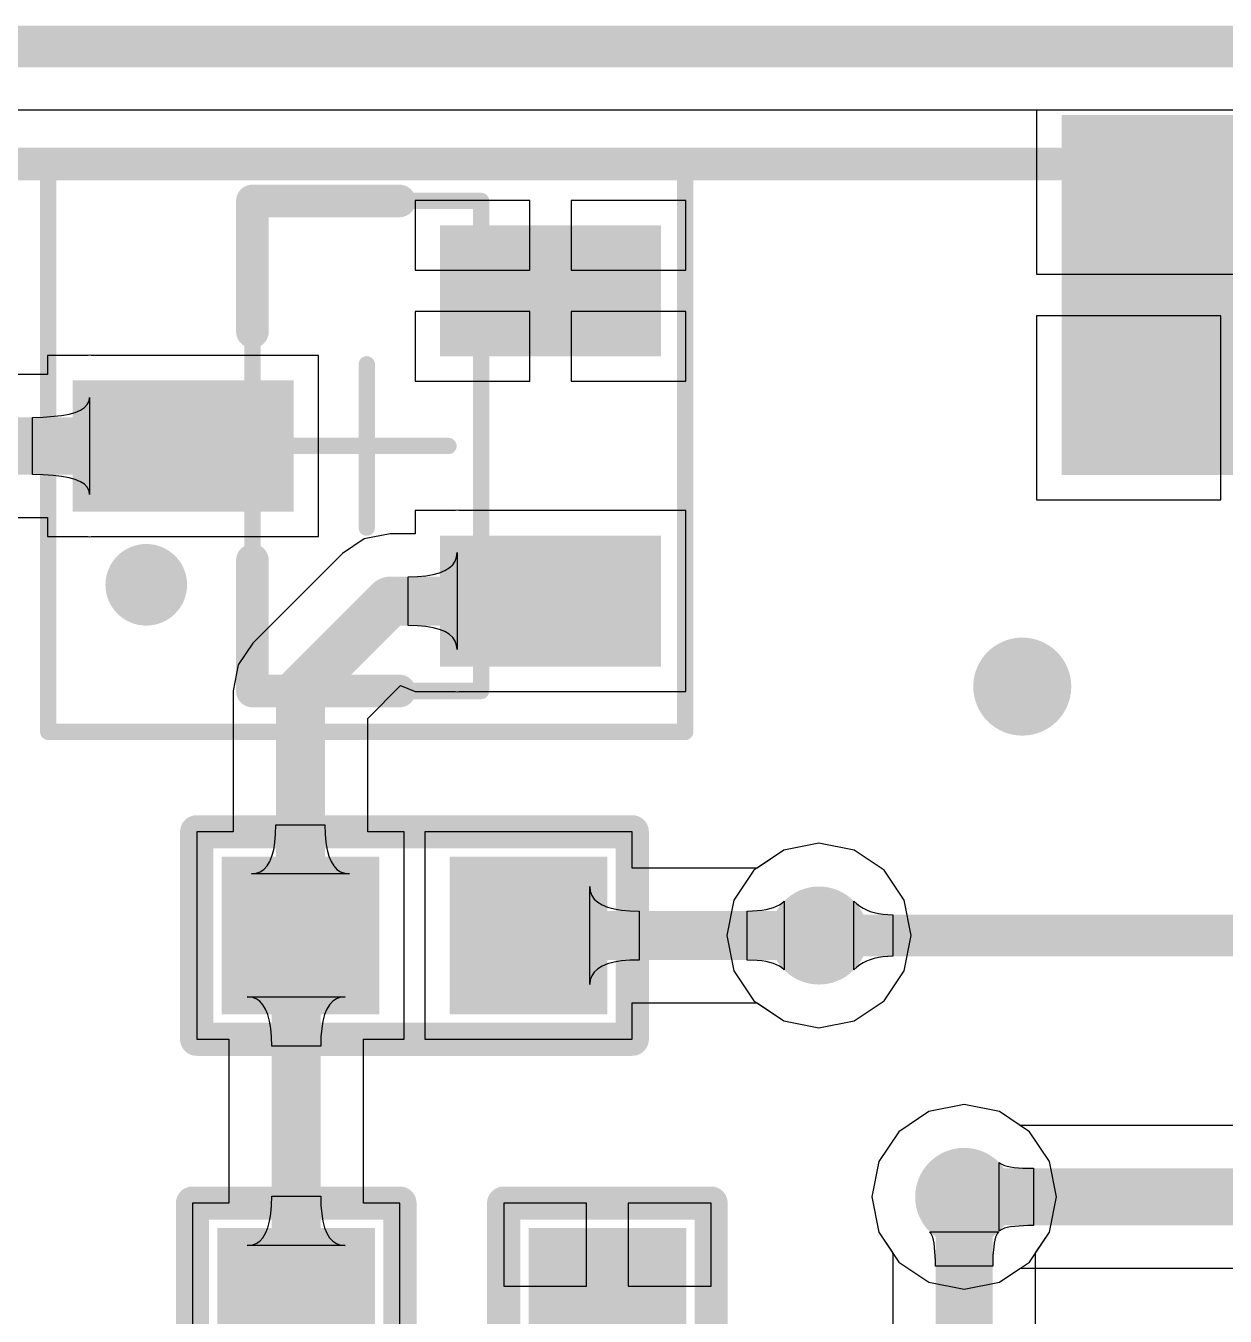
# Model space of a CAD drawing. Header units: millimetres. Extents: x 2.44 to 5.37, y 2.91 to 4.14.
# Drawn here: x 2.9838 to 3.2729, y 3.6922 to 4.0033 of the extents above; entities that cross this region are included whole.
import ezdxf

# ---------------------------------------------------------------- set-up
doc = ezdxf.new("R2010")
doc.units = ezdxf.units.MM
doc.header["$MEASUREMENT"] = 0
for name, color, linetype in [('BottomLayer', 5, 'Continuous'), ('BottomOverlay', 54, 'Continuous'), ('BottomSolder', 6, 'Continuous'), ('KeepOutLayer', 6, 'Continuous'), ('Mechanical13', 56, 'Continuous'), ('Mechanical15', 56, 'Continuous'), ('MidLayer1', 16, 'Continuous'), ('MidLayer2', 76, 'Continuous'), ('MultiLayer', 9, 'Continuous'), ('PadHoleLayer', 156, 'Continuous'), ('TopLayer', 1, 'Continuous'), ('TopOverlay', 2, 'Continuous'), ('TopPaste', 8, 'Continuous'), ('TopSolder', 216, 'Continuous'), ('ViaHoleLayer', 16, 'Continuous')]:
    doc.layers.add(name, color=color, linetype=linetype)

# ---------------------------------------------------------------- blocks, each defined once
blk = doc.blocks.new('C0603_2')
at = {"layer": 'TopLayer'}
for points in [[(-0.014, -0.008), (0.016, -0.008), (-0.014, 0.022), (0.016, 0.022)], [(0.041, -0.008), (0.071, -0.008), (0.041, 0.022), (0.071, 0.022)]]:
    blk.add_solid(points, dxfattribs=at)
at = {"layer": 'TopOverlay', "const_width": 0.008}
for points in [[(0.018, 0.032), (-0.024, 0.032)], [(-0.024, -0.018), (-0.024, 0.032)], [(0.038, 0.032), (0.08, 0.032)], [(0.081, -0.018), (0.081, 0.032)], [(0.018, -0.018), (-0.024, -0.018)], [(0.08, -0.018), (0.038, -0.018)]]:
    blk.add_lwpolyline(points, dxfattribs=at)
at = {"layer": 'TopOverlay', "const_width": 0.004}
for points in [[(-0.026, 0.032, 1), (-0.022, 0.032, 1)], [(-0.026, 0.032, 1), (-0.022, 0.032, 1)], [(0.016, 0.032, 1), (0.02, 0.032, 1)], [(0.036, 0.032, 1), (0.04, 0.032, 1)], [(0.078, 0.032, 1), (0.082, 0.032, 1)], [(0.079, 0.032, 1), (0.083, 0.032, 1)], [(-0.026, -0.018, 1), (-0.022, -0.018, 1)], [(-0.026, -0.018, 1), (-0.022, -0.018, 1)], [(0.016, -0.018, 1), (0.02, -0.018, 1)], [(0.036, -0.018, 1), (0.04, -0.018, 1)], [(0.078, -0.018, 1), (0.082, -0.018, 1)], [(0.079, -0.018, 1), (0.083, -0.018, 1)]]:
    blk.add_lwpolyline(points, format="xyb", close=True, dxfattribs=at)
at = {"layer": 'TopPaste'}
for points in [[(-0.014, -0.008), (0.016, -0.008), (-0.014, 0.022), (0.016, 0.022)], [(0.041, -0.008), (0.071, -0.008), (0.041, 0.022), (0.071, 0.022)]]:
    blk.add_solid(points, dxfattribs=at)
at = {"layer": 'TopSolder'}
for points in [[(-0.018, -0.012), (0.02, -0.012), (-0.018, 0.026), (0.02, 0.026)], [(0.037, -0.012), (0.075, -0.012), (0.037, 0.026), (0.075, 0.026)]]:
    blk.add_solid(points, dxfattribs=at)
blk = doc.blocks.new('R0603_21')
at = {"layer": 'TopLayer'}
for points in [[(-0.0425, -0.015), (-0.0125, -0.015), (-0.0425, 0.015), (-0.0125, 0.015)], [(0.0125, -0.015), (0.0425, -0.015), (0.0125, 0.015), (0.0425, 0.015)]]:
    blk.add_solid(points, dxfattribs=at)
at = {"layer": 'TopOverlay', "const_width": 0.008}
for points in [[(0.0525, 0.025), (-0.0525, 0.025)], [(-0.0525, 0.025), (-0.0525, -0.025)], [(0.0525, 0.025), (0.0525, -0.025)], [(0.0525, -0.025), (-0.0525, -0.025)]]:
    blk.add_lwpolyline(points, dxfattribs=at)
at = {"layer": 'TopOverlay', "const_width": 0.004}
for points in [[(-0.0545, 0.025, 1), (-0.0505, 0.025, 1)], [(-0.0545, 0.025, 1), (-0.0505, 0.025, 1)], [(0.0505, 0.025, 1), (0.0545, 0.025, 1)], [(0.0505, 0.025, 1), (0.0545, 0.025, 1)], [(-0.0545, -0.025, 1), (-0.0505, -0.025, 1)], [(-0.0545, -0.025, 1), (-0.0505, -0.025, 1)], [(0.0505, -0.025, 1), (0.0545, -0.025, 1)], [(0.0505, -0.025, 1), (0.0545, -0.025, 1)]]:
    blk.add_lwpolyline(points, format="xyb", close=True, dxfattribs=at)
at = {"layer": 'TopPaste'}
for points in [[(-0.0425, -0.015), (-0.0125, -0.015), (-0.0425, 0.015), (-0.0125, 0.015)], [(0.0125, -0.015), (0.0425, -0.015), (0.0125, 0.015), (0.0425, 0.015)]]:
    blk.add_solid(points, dxfattribs=at)
at = {"layer": 'TopSolder'}
for points in [[(-0.0465, -0.019), (-0.0085, -0.019), (-0.0465, 0.019), (-0.0085, 0.019)], [(0.0085, -0.019), (0.0465, -0.019), (0.0085, 0.019), (0.0465, 0.019)]]:
    blk.add_solid(points, dxfattribs=at)
blk = doc.blocks.new('R0603_24')
at = {"layer": 'TopLayer'}
for points in [[(-0.0425, -0.015), (-0.0125, -0.015), (-0.0425, 0.015), (-0.0125, 0.015)], [(0.0125, -0.015), (0.0425, -0.015), (0.0125, 0.015), (0.0425, 0.015)]]:
    blk.add_solid(points, dxfattribs=at)
at = {"layer": 'TopOverlay', "const_width": 0.008}
for points in [[(-0.0525, 0.025), (0.0525, 0.025)], [(-0.0525, 0.025), (-0.0525, -0.025)], [(0.0525, 0.025), (0.0525, -0.025)], [(-0.0525, -0.025), (0.0525, -0.025)]]:
    blk.add_lwpolyline(points, dxfattribs=at)
at = {"layer": 'TopOverlay', "const_width": 0.004}
for points in [[(-0.0545, 0.025, 1), (-0.0505, 0.025, 1)], [(-0.0545, 0.025, 1), (-0.0505, 0.025, 1)], [(0.0505, 0.025, 1), (0.0545, 0.025, 1)], [(0.0505, 0.025, 1), (0.0545, 0.025, 1)], [(-0.0545, -0.025, 1), (-0.0505, -0.025, 1)], [(-0.0545, -0.025, 1), (-0.0505, -0.025, 1)], [(0.0505, -0.025, 1), (0.0545, -0.025, 1)], [(0.0505, -0.025, 1), (0.0545, -0.025, 1)]]:
    blk.add_lwpolyline(points, format="xyb", close=True, dxfattribs=at)
at = {"layer": 'TopPaste'}
for points in [[(-0.0425, -0.015), (-0.0125, -0.015), (-0.0425, 0.015), (-0.0125, 0.015)], [(0.0125, -0.015), (0.0425, -0.015), (0.0125, 0.015), (0.0425, 0.015)]]:
    blk.add_solid(points, dxfattribs=at)
at = {"layer": 'TopSolder'}
for points in [[(-0.0465, -0.019), (-0.0085, -0.019), (-0.0465, 0.019), (-0.0085, 0.019)], [(0.0085, -0.019), (0.0465, -0.019), (0.0085, 0.019), (0.0465, 0.019)]]:
    blk.add_solid(points, dxfattribs=at)
blk = doc.blocks.new('ST7789_B_35')
at = {"layer": 'BottomOverlay', "const_width": 0.00787}
blk.add_lwpolyline([(-0.01261, -0.01462), (-1.163, -0.01462)], dxfattribs=at)
blk = doc.blocks.new('_8050_36')
at = {"layer": 'Mechanical13', "const_width": 0.00394}
for points in [[(0.03056, 0.05606), (-0.02456, 0.05606)], [(-0.02456, 0.05606), (-0.02456, -0.06206)], [(0.03056, 0.05606), (0.03056, -0.06206)], [(0.03056, -0.06206), (-0.02456, -0.06206)]]:
    blk.add_lwpolyline(points, dxfattribs=at)
at = {"layer": 'Mechanical13', "const_width": 0.00197}
for points in [[(-0.02554, 0.05606, 1), (-0.02357, 0.05606, 1)], [(-0.02554, 0.05606, 1), (-0.02357, 0.05606, 1)], [(0.02957, 0.05606, 1), (0.03154, 0.05606, 1)], [(0.02957, 0.05606, 1), (0.03154, 0.05606, 1)], [(-0.02554, -0.06206, 1), (-0.02357, -0.06206, 1)], [(-0.02554, -0.06206, 1), (-0.02357, -0.06206, 1)], [(0.02957, -0.06206, 1), (0.03154, -0.06206, 1)], [(0.02957, -0.06206, 1), (0.03154, -0.06206, 1)]]:
    blk.add_lwpolyline(points, format="xyb", close=True, dxfattribs=at)
at = {"layer": 'Mechanical15', "const_width": 0.00394}
for points in [[(0.07977, 0.0659), (-0.07377, 0.0659)], [(-0.07377, 0.0659), (-0.07377, -0.0719)], [(0.07977, 0.0659), (0.07977, -0.0719)], [(0.003, 0.01669), (0.003, -0.02269)], [(0.02269, -0.003), (-0.01668, -0.003)], [(0.07977, -0.0719), (-0.07377, -0.0719)]]:
    blk.add_lwpolyline(points, dxfattribs=at)
at = {"layer": 'Mechanical15', "const_width": 0.00197}
for points in [[(-0.07476, 0.0659, 1), (-0.07279, 0.0659, 1)], [(-0.07476, 0.0659, 1), (-0.07279, 0.0659, 1)], [(0.07879, 0.0659, 1), (0.08076, 0.0659, 1)], [(0.07879, 0.0659, 1), (0.08076, 0.0659, 1)], [(0.00202, 0.01669, 1), (0.00398, 0.01669, 1)], [(-0.01767, -0.003, 1), (-0.0157, -0.003, 1)], [(0.0217, -0.003, 1), (0.02367, -0.003, 1)], [(0.00202, -0.02269, 1), (0.00398, -0.02269, 1)], [(-0.07476, -0.0719, 1), (-0.07279, -0.0719, 1)], [(-0.07476, -0.0719, 1), (-0.07279, -0.0719, 1)], [(0.07879, -0.0719, 1), (0.08076, -0.0719, 1)], [(0.07879, -0.0719, 1), (0.08076, -0.0719, 1)]]:
    blk.add_lwpolyline(points, format="xyb", close=True, dxfattribs=at)
at = {"layer": 'TopLayer'}
for points in [[(-0.01865, 0.02259), (-0.01865, 0.04621), (-0.06393, 0.02259), (-0.06393, 0.04621)], [(0.06993, -0.01481), (0.06993, 0.00881), (0.02465, -0.01481), (0.02465, 0.00881)], [(-0.01865, -0.05221), (-0.01865, -0.02859), (-0.06393, -0.05221), (-0.06393, -0.02859)]]:
    blk.add_solid(points, dxfattribs=at)
at = {"layer": 'TopOverlay', "const_width": 0.00787}
for points in [[(0.03056, 0.05606), (-0.00487, 0.05606)], [(0.03056, 0.05606), (0.03056, 0.02456)], [(0.03056, -0.03056), (0.03056, -0.06206)], [(0.03056, -0.06206), (-0.00487, -0.06206)]]:
    blk.add_lwpolyline(points, dxfattribs=at)
at = {"layer": 'TopOverlay'}
for points, const_width in [([(-0.00684, 0.05606, 1), (-0.00291, 0.05606, 1)], 0.00394), ([(0.02859, 0.05606, 1), (0.03253, 0.05606, 1)], 0.00394), ([(0.02859, 0.05606, 1), (0.03253, 0.05606, 1)], 0.00394), ([(0.06107, 0.03046, 1), (0.05123, 0.03046, 1)], 0.00984), ([(0.04877, 0.03046, 1), (0.05369, 0.03046, 1)], 0.00492), ([(0.05861, 0.03046, 1), (0.06353, 0.03046, 1)], 0.00492), ([(0.02859, 0.02456, 1), (0.03253, 0.02456, 1)], 0.00394), ([(0.02859, -0.03056, 1), (0.03253, -0.03056, 1)], 0.00394), ([(-0.00684, -0.06206, 1), (-0.00291, -0.06206, 1)], 0.00394), ([(0.02859, -0.06206, 1), (0.03253, -0.06206, 1)], 0.00394), ([(0.02859, -0.06206, 1), (0.03253, -0.06206, 1)], 0.00394)]:
    blk.add_lwpolyline(points, format="xyb", close=True, dxfattribs=dict(at, const_width=const_width))
at = {"layer": 'TopPaste'}
for points in [[(-0.01865, 0.02259), (-0.01865, 0.04621), (-0.06393, 0.02259), (-0.06393, 0.04621)], [(0.06993, -0.01481), (0.06993, 0.00881), (0.02465, -0.01481), (0.02465, 0.00881)], [(-0.01865, -0.05221), (-0.01865, -0.02859), (-0.06393, -0.05221), (-0.06393, -0.02859)]]:
    blk.add_solid(points, dxfattribs=at)
at = {"layer": 'TopSolder'}
for points in [[(-0.01465, 0.01859), (-0.01465, 0.05021), (-0.06793, 0.01859), (-0.06793, 0.05021)], [(0.07393, -0.01881), (0.07393, 0.01281), (0.02065, -0.01881), (0.02065, 0.01281)], [(-0.01465, -0.05621), (-0.01465, -0.02459), (-0.06793, -0.05621), (-0.06793, -0.02459)]]:
    blk.add_solid(points, dxfattribs=at)
blk = doc.blocks.new('PL3_38')
at = {"layer": 'BottomLayer', "const_width": 0.02362}
for points in [[(-0.01181, 0, 1), (0.01181, 0, 1)], [(0.18504, 0, 1), (0.20866, 0, 1)]]:
    blk.add_lwpolyline(points, format="xyb", close=True, dxfattribs=at)
at = {"layer": 'BottomSolder', "const_width": 0.02762}
for points in [[(-0.01381, 0, 1), (0.01381, 0, 1)], [(0.18304, 0, 1), (0.21066, 0, 1)]]:
    blk.add_lwpolyline(points, format="xyb", close=True, dxfattribs=at)
at = {"layer": 'MidLayer1', "const_width": 0.02362}
for points in [[(-0.01181, 0, 1), (0.01181, 0, 1)], [(0.18504, 0, 1), (0.20866, 0, 1)]]:
    blk.add_lwpolyline(points, format="xyb", close=True, dxfattribs=at)
at = {"layer": 'MidLayer2', "const_width": 0.02362}
for points in [[(-0.01181, 0, 1), (0.01181, 0, 1)], [(0.18504, 0, 1), (0.20866, 0, 1)]]:
    blk.add_lwpolyline(points, format="xyb", close=True, dxfattribs=at)
at = {"layer": 'MultiLayer', "const_width": 0.02362}
for points in [[(-0.01181, 0, 1), (0.01181, 0, 1)], [(0.18504, 0, 1), (0.20866, 0, 1)]]:
    blk.add_lwpolyline(points, format="xyb", close=True, dxfattribs=at)
at = {"layer": 'PadHoleLayer', "const_width": 0.02362}
for points in [[(-0.01181, 0, 1), (0.01181, 0, 1)], [(0.18504, 0, 1), (0.20866, 0, 1)]]:
    blk.add_lwpolyline(points, format="xyb", close=True, dxfattribs=at)
at = {"layer": 'TopLayer', "const_width": 0.02362}
for points in [[(-0.01181, 0, 1), (0.01181, 0, 1)], [(0.18504, 0, 1), (0.20866, 0, 1)]]:
    blk.add_lwpolyline(points, format="xyb", close=True, dxfattribs=at)
at = {"layer": 'TopLayer'}
for points in [[(-0.15354, -0.00197), (-0.0748, -0.00197), (-0.15354, 0.07677), (-0.0748, 0.07677)], [(0.27165, -0.00197), (0.35039, -0.00197), (0.27165, 0.07677), (0.35039, 0.07677)], [(-0.0374, -0.19882), (0.0374, -0.19882), (-0.0374, -0.10039), (0.0374, -0.10039)], [(0.06102, -0.19882), (0.13583, -0.19882), (0.06102, -0.10039), (0.13583, -0.10039)], [(0.15945, -0.19882), (0.23425, -0.19882), (0.15945, -0.10039), (0.23425, -0.10039)]]:
    blk.add_solid(points, dxfattribs=at)
at = {"layer": 'TopPaste'}
for points in [[(-0.15354, -0.00197), (-0.0748, -0.00197), (-0.15354, 0.07677), (-0.0748, 0.07677)], [(0.27165, -0.00197), (0.35039, -0.00197), (0.27165, 0.07677), (0.35039, 0.07677)], [(-0.0374, -0.19882), (0.0374, -0.19882), (-0.0374, -0.10039), (0.0374, -0.10039)], [(0.06102, -0.19882), (0.13583, -0.19882), (0.06102, -0.10039), (0.13583, -0.10039)], [(0.15945, -0.19882), (0.23425, -0.19882), (0.15945, -0.10039), (0.23425, -0.10039)]]:
    blk.add_solid(points, dxfattribs=at)
at = {"layer": 'TopSolder', "const_width": 0.02762}
for points in [[(-0.01381, 0, 1), (0.01381, 0, 1)], [(0.18304, 0, 1), (0.21066, 0, 1)]]:
    blk.add_lwpolyline(points, format="xyb", close=True, dxfattribs=at)
at = {"layer": 'TopSolder'}
for points in [[(-0.15754, -0.00597), (-0.0708, -0.00597), (-0.15754, 0.08077), (-0.0708, 0.08077)], [(0.26765, -0.00597), (0.35439, -0.00597), (0.26765, 0.08077), (0.35439, 0.08077)], [(-0.0414, -0.20282), (0.0414, -0.20282), (-0.0414, -0.09639), (0.0414, -0.09639)], [(0.05702, -0.20282), (0.13983, -0.20282), (0.05702, -0.09639), (0.13983, -0.09639)], [(0.15545, -0.20282), (0.23825, -0.20282), (0.15545, -0.09639), (0.23825, -0.09639)]]:
    blk.add_solid(points, dxfattribs=at)

msp = doc.modelspace()

# ---------------------------------------------------------------- linework, layer by layer
at = {"layer": 'BottomLayer'}
for p, q in [((2.47729, 3.98299), (3.297, 3.98299)), ((3.16649, 3.80455), (3.15928, 3.79972)), ((3.175, 3.80624), (3.16649, 3.80455)), ((3.18351, 3.80455), (3.175, 3.80624)), ((3.19072, 3.79972), (3.18351, 3.80455)), ((3.15928, 3.79972), (3.15445, 3.79251)), ((3.19555, 3.79251), (3.19072, 3.79972)), ((3.15445, 3.79251), (3.15276, 3.784)), ((3.19724, 3.784), (3.19555, 3.79251)), ((3.15276, 3.784), (3.15445, 3.77549)), ((3.19555, 3.77549), (3.19724, 3.784)), ((3.15445, 3.77549), (3.15928, 3.76828)), ((3.19072, 3.76828), (3.19555, 3.77549)), ((3.15928, 3.76828), (3.16649, 3.76345)), ((3.18351, 3.76345), (3.19072, 3.76828)), ((3.16649, 3.76345), (3.175, 3.76176)), ((3.175, 3.76176), (3.18351, 3.76345)), ((3.21, 3.74324), (3.20149, 3.74155)), ((3.21851, 3.74155), (3.21, 3.74324)), ((3.20149, 3.74155), (3.19428, 3.73672)), ((3.22348, 3.73822), (3.21851, 3.74155)), ((3.19428, 3.73672), (3.18945, 3.72951)), ((3.22354, 3.73822), (3.22348, 3.73822)), ((3.328, 3.73822), (3.22354, 3.73822)), ((3.18945, 3.72951), (3.18776, 3.721)), ((3.21843, 3.71273), (3.21843, 3.72927)), ((3.21843, 3.72927), (3.21876, 3.72901)), ((3.21876, 3.72901), (3.2192, 3.72877)), ((3.2192, 3.72877), (3.21974, 3.72856)), ((3.21974, 3.72856), (3.2204, 3.72839)), ((3.2204, 3.72839), (3.22117, 3.72823)), ((3.22117, 3.72823), (3.22205, 3.72811)), ((3.22205, 3.72811), (3.22414, 3.72794)), ((3.22414, 3.72794), (3.22668, 3.72789)), ((3.22668, 3.72789), (3.22668, 3.71411)), ((3.18776, 3.721), (3.18945, 3.71249)), ((3.22536, 3.7141), (3.22117, 3.71377)), ((3.22668, 3.71411), (3.22536, 3.7141)), ((3.18945, 3.71249), (3.19428, 3.70528)), ((3.21876, 3.71299), (3.21843, 3.71273)), ((3.2192, 3.71323), (3.21876, 3.71299)), ((3.21974, 3.71344), (3.2192, 3.71323)), ((3.2204, 3.71361), (3.21974, 3.71344)), ((3.22117, 3.71377), (3.2204, 3.71361)), ((3.19428, 3.70528), (3.20149, 3.70045)), ((3.21851, 3.70045), (3.22339, 3.70371)), ((3.22339, 3.70371), (3.22422, 3.70378)), ((3.22422, 3.70378), (3.32087, 3.70378)), ((3.20149, 3.70045), (3.21, 3.69876)), ((3.21, 3.69876), (3.21851, 3.70045))]:
    msp.add_line(p, q, dxfattribs=at)
for points, const_width in [([(3.21809, 3.844, 1), (3.22991, 3.844, 1)], 0.01181), ([(3.16909, 3.784, 1), (3.18091, 3.784, 1)], 0.01181), ([(3.20409, 3.721, 1), (3.21591, 3.721, 1)], 0.01181), ([(3.20656, 3.721, 1), (3.21344, 3.721, 1)], 0.00689)]:
    msp.add_lwpolyline(points, format="xyb", close=True, dxfattribs=dict(at, const_width=const_width))
at = {"layer": 'BottomLayer', "const_width": 0.01378}
msp.add_lwpolyline([(3.21, 3.721), (3.328, 3.721)], dxfattribs=at)
at = {"layer": 'KeepOutLayer', "const_width": 0.01}
msp.add_lwpolyline([(2.462, 3.99828), (3.297, 3.99828)], dxfattribs=at)
at = {"layer": 'MidLayer1'}
for p, q in [((2.47729, 3.98299), (3.297, 3.98299)), ((3.16649, 3.80455), (3.15928, 3.79972)), ((3.175, 3.80624), (3.16649, 3.80455)), ((3.18351, 3.80455), (3.175, 3.80624)), ((3.19072, 3.79972), (3.18351, 3.80455)), ((3.15928, 3.79972), (3.15445, 3.79251)), ((3.19555, 3.79251), (3.19072, 3.79972)), ((3.15445, 3.79251), (3.15276, 3.784)), ((3.19724, 3.784), (3.19555, 3.79251)), ((3.15276, 3.784), (3.15445, 3.77549)), ((3.19555, 3.77549), (3.19724, 3.784)), ((3.15445, 3.77549), (3.15928, 3.76828)), ((3.19072, 3.76828), (3.19555, 3.77549)), ((3.15928, 3.76828), (3.16649, 3.76345)), ((3.18351, 3.76345), (3.19072, 3.76828)), ((3.16649, 3.76345), (3.175, 3.76176)), ((3.175, 3.76176), (3.18351, 3.76345)), ((3.21, 3.74324), (3.20149, 3.74155)), ((3.21851, 3.74155), (3.21, 3.74324)), ((3.20149, 3.74155), (3.19428, 3.73672)), ((3.22572, 3.73672), (3.21851, 3.74155)), ((3.19428, 3.73672), (3.18945, 3.72951)), ((3.23055, 3.72951), (3.22572, 3.73672)), ((3.18945, 3.72951), (3.18776, 3.721)), ((3.23224, 3.721), (3.23055, 3.72951)), ((3.18776, 3.721), (3.18945, 3.71249)), ((3.23055, 3.71249), (3.23224, 3.721)), ((3.18945, 3.71249), (3.19428, 3.70528)), ((3.22572, 3.70528), (3.23055, 3.71249)), ((3.19428, 3.70528), (3.20149, 3.70045)), ((3.21851, 3.70045), (3.22572, 3.70528)), ((3.20149, 3.70045), (3.21, 3.69876)), ((3.21, 3.69876), (3.21851, 3.70045))]:
    msp.add_line(p, q, dxfattribs=at)
at = {"layer": 'MidLayer1', "const_width": 0.01181}
for points in [[(3.21809, 3.844, 1), (3.22991, 3.844, 1)], [(3.16909, 3.784, 1), (3.18091, 3.784, 1)], [(3.20409, 3.721, 1), (3.21591, 3.721, 1)]]:
    msp.add_lwpolyline(points, format="xyb", close=True, dxfattribs=at)
at = {"layer": 'MidLayer2'}
for p, q in [((3.18343, 3.77573), (3.18343, 3.79227)), ((3.18343, 3.79227), (3.1841, 3.79165)), ((3.1841, 3.79165), (3.18483, 3.79109)), ((3.18483, 3.79109), (3.18562, 3.7906)), ((3.18562, 3.7906), (3.18647, 3.79018)), ((3.18647, 3.79018), (3.18737, 3.78982)), ((3.18737, 3.78982), (3.18834, 3.78952)), ((3.18834, 3.78952), (3.18936, 3.78929)), ((3.18936, 3.78929), (3.19045, 3.78913)), ((3.19045, 3.78913), (3.19159, 3.78903)), ((3.19159, 3.78903), (3.19279, 3.789)), ((3.19279, 3.789), (3.19279, 3.779)), ((3.1841, 3.77635), (3.18343, 3.77573)), ((3.18483, 3.77691), (3.1841, 3.77635)), ((3.18562, 3.7774), (3.18483, 3.77691)), ((3.18647, 3.77782), (3.18562, 3.7774)), ((3.18737, 3.77818), (3.18647, 3.77782)), ((3.18834, 3.77848), (3.18737, 3.77818)), ((3.18936, 3.77871), (3.18834, 3.77848)), ((3.19045, 3.77887), (3.18936, 3.77871)), ((3.19159, 3.77897), (3.19045, 3.77887)), ((3.19279, 3.779), (3.19159, 3.77897))]:
    msp.add_line(p, q, dxfattribs=at)
for points, const_width in [([(3.21809, 3.844, 1), (3.22991, 3.844, 1)], 0.01181), ([(3.16909, 3.784, 1), (3.18091, 3.784, 1)], 0.01181), ([(3.1725, 3.784, 1), (3.1775, 3.784, 1)], 0.005), ([(3.20409, 3.721, 1), (3.21591, 3.721, 1)], 0.01181)]:
    msp.add_lwpolyline(points, format="xyb", close=True, dxfattribs=dict(at, const_width=const_width))
at = {"layer": 'MidLayer2', "const_width": 0.01}
msp.add_lwpolyline([(3.175, 3.784), (3.279, 3.784)], dxfattribs=at)
at = {"layer": 'MultiLayer', "const_width": 0.01181}
for points in [[(3.21809, 3.844, 1), (3.22991, 3.844, 1)], [(3.16909, 3.784, 1), (3.18091, 3.784, 1)], [(3.20409, 3.721, 1), (3.21591, 3.721, 1)]]:
    msp.add_lwpolyline(points, format="xyb", close=True, dxfattribs=at)
at = {"layer": 'TopLayer'}
for p, q in [((2.47729, 3.98299), (3.22746, 3.98299)), ((3.22746, 3.98299), (3.22746, 3.9434)), ((3.10529, 3.96121), (3.07765, 3.96121)), ((3.07765, 3.96121), (3.07765, 3.9444)), ((3.10529, 3.9444), (3.10529, 3.96121)), ((3.14293, 3.96121), (3.11529, 3.96121)), ((3.11529, 3.96121), (3.11529, 3.9444)), ((3.14293, 3.9444), (3.14293, 3.96121)), ((3.07765, 3.9444), (3.10529, 3.9444)), ((3.11529, 3.9444), (3.14293, 3.9444)), ((3.22746, 3.9434), (3.3262, 3.9434)), ((3.10529, 3.9344), (3.07765, 3.9344)), ((3.07765, 3.9344), (3.07765, 3.91759)), ((3.10529, 3.91759), (3.10529, 3.9344)), ((3.14293, 3.9344), (3.11529, 3.9344)), ((3.11529, 3.9344), (3.11529, 3.91759)), ((3.14293, 3.91759), (3.14293, 3.9344)), ((3.27183, 3.9334), (3.22746, 3.9334)), ((3.22746, 3.9334), (3.22746, 3.88903)), ((3.27183, 3.88903), (3.27183, 3.9334)), ((2.99881, 3.92381), (2.98907, 3.92381)), ((2.98907, 3.92381), (2.98907, 3.91926)), ((2.99919, 3.92389), (2.99881, 3.92381)), ((2.99957, 3.92381), (2.99919, 3.92389)), ((3.05435, 3.92381), (2.99957, 3.92381)), ((3.05435, 3.88019), (3.05435, 3.92381)), ((2.98858, 3.91922), (2.97763, 3.91922)), ((2.98907, 3.91926), (2.98858, 3.91922)), ((3.07765, 3.91759), (3.10529, 3.91759)), ((3.11529, 3.91759), (3.14293, 3.91759)), ((2.99905, 3.91278), (2.99919, 3.91369)), ((2.99919, 3.91369), (2.99919, 3.89031)), ((2.99423, 3.90966), (2.99575, 3.91009)), ((2.99575, 3.91009), (2.99699, 3.91062)), ((2.99699, 3.91062), (2.99795, 3.91124)), ((2.99795, 3.91124), (2.99864, 3.91196)), ((2.99864, 3.91196), (2.99905, 3.91278)), ((2.98541, 3.90889), (2.98803, 3.90894)), ((2.98541, 3.89511), (2.98541, 3.90889)), ((2.98803, 3.90894), (2.99244, 3.90932)), ((2.99244, 3.90932), (2.99423, 3.90966)), ((2.98803, 3.89506), (2.98541, 3.89511)), ((2.99037, 3.89492), (2.98803, 3.89506)), ((2.99244, 3.89468), (2.99037, 3.89492)), ((2.99423, 3.89434), (2.99244, 3.89468)), ((2.99575, 3.89391), (2.99423, 3.89434)), ((2.99699, 3.89338), (2.99575, 3.89391)), ((2.99795, 3.89276), (2.99699, 3.89338)), ((2.99864, 3.89204), (2.99795, 3.89276)), ((2.99905, 3.89122), (2.99864, 3.89204)), ((2.99919, 3.89031), (2.99905, 3.89122)), ((3.22746, 3.88903), (3.27183, 3.88903)), ((3.08739, 3.88641), (3.07765, 3.88641)), ((3.07765, 3.88641), (3.07765, 3.88082)), ((3.08777, 3.88649), (3.08739, 3.88641)), ((3.08816, 3.88641), (3.08777, 3.88649)), ((3.08867, 3.88641), (3.08816, 3.88641)), ((3.08886, 3.88643), (3.08867, 3.88641)), ((3.08892, 3.88641), (3.08886, 3.88643)), ((3.14293, 3.88641), (3.08892, 3.88641)), ((3.14293, 3.84279), (3.14293, 3.88641)), ((2.9705, 3.88478), (2.98907, 3.88478)), ((2.98907, 3.88478), (2.98907, 3.88019)), ((2.98907, 3.88019), (2.99881, 3.88019)), ((2.99881, 3.88019), (2.99919, 3.88011)), ((2.99919, 3.88011), (2.99957, 3.88019)), ((2.99957, 3.88019), (3.05435, 3.88019)), ((3.06539, 3.87958), (3.06013, 3.87607)), ((3.0716, 3.88082), (3.06539, 3.87958)), ((3.07765, 3.88082), (3.0716, 3.88082)), ((3.06013, 3.87607), (3.03853, 3.85447)), ((3.08766, 3.87519), (3.08777, 3.87629)), ((3.08777, 3.87629), (3.08777, 3.85291)), ((3.08482, 3.87195), (3.08588, 3.87259)), ((3.08588, 3.87259), (3.08671, 3.87334)), ((3.08671, 3.87334), (3.0873, 3.87421)), ((3.0873, 3.87421), (3.08766, 3.87519)), ((3.07596, 3.8705), (3.07821, 3.87056)), ((3.07596, 3.85869), (3.07596, 3.8705)), ((3.07821, 3.87056), (3.08021, 3.87074)), ((3.08021, 3.87074), (3.08199, 3.87102)), ((3.08199, 3.87102), (3.08352, 3.87143)), ((3.08352, 3.87143), (3.08482, 3.87195)), ((3.07821, 3.85864), (3.07596, 3.85869)), ((3.08021, 3.85846), (3.07821, 3.85864)), ((3.08199, 3.85817), (3.08021, 3.85846)), ((3.08352, 3.85777), (3.08199, 3.85817)), ((3.08482, 3.85725), (3.08352, 3.85777)), ((3.08588, 3.85661), (3.08482, 3.85725)), ((3.03853, 3.85447), (3.03502, 3.84921)), ((3.08671, 3.85586), (3.08588, 3.85661)), ((3.0873, 3.85499), (3.08671, 3.85586)), ((3.08766, 3.85401), (3.0873, 3.85499)), ((3.08777, 3.85291), (3.08766, 3.85401)), ((3.03502, 3.84921), (3.03378, 3.843)), ((3.03378, 3.843), (3.03378, 3.809)), ((3.06622, 3.83628), (3.07417, 3.84423)), ((3.07417, 3.84423), (3.07765, 3.84279)), ((3.07765, 3.84279), (3.07765, 3.84279)), ((3.07765, 3.84279), (3.08739, 3.84279)), ((3.08739, 3.84279), (3.08777, 3.84271)), ((3.08777, 3.84271), (3.08816, 3.84279)), ((3.08816, 3.84279), (3.08867, 3.84279)), ((3.08867, 3.84279), (3.08886, 3.84277)), ((3.08886, 3.84277), (3.08892, 3.84279)), ((3.08892, 3.84279), (3.14293, 3.84279)), ((3.06622, 3.809), (3.06622, 3.83628)), ((3.04404, 3.80845), (3.04409, 3.81069)), ((3.04409, 3.81069), (3.05591, 3.81069)), ((3.05591, 3.81069), (3.05596, 3.80845)), ((3.03378, 3.809), (3.025, 3.809)), ((3.025, 3.809), (3.025, 3.759)), ((3.04386, 3.80644), (3.04404, 3.80845)), ((3.05596, 3.80845), (3.05614, 3.80644)), ((3.075, 3.809), (3.06622, 3.809)), ((3.075, 3.759), (3.075, 3.809)), ((3.13, 3.809), (3.08, 3.809)), ((3.08, 3.809), (3.08, 3.759)), ((3.13, 3.80022), (3.13, 3.809)), ((3.04315, 3.80313), (3.04356, 3.80467)), ((3.04356, 3.80467), (3.04386, 3.80644)), ((3.05614, 3.80644), (3.05644, 3.80467)), ((3.05644, 3.80467), (3.05685, 3.80313)), ((3.16649, 3.80455), (3.16007, 3.80026)), ((3.175, 3.80624), (3.16649, 3.80455)), ((3.18351, 3.80455), (3.175, 3.80624)), ((3.19072, 3.79972), (3.18351, 3.80455)), ((3.04197, 3.80077), (3.04262, 3.80183)), ((3.04262, 3.80183), (3.04315, 3.80313)), ((3.05685, 3.80313), (3.05738, 3.80183)), ((3.05738, 3.80183), (3.05803, 3.80077)), ((3.03819, 3.79888), (3.03931, 3.799)), ((3.06181, 3.79888), (3.03819, 3.79888)), ((3.03931, 3.799), (3.04032, 3.79935)), ((3.04032, 3.79935), (3.0412, 3.79994)), ((3.0412, 3.79994), (3.04197, 3.80077)), ((3.05803, 3.80077), (3.0588, 3.79994)), ((3.0588, 3.79994), (3.05968, 3.79935)), ((3.05968, 3.79935), (3.06069, 3.799)), ((3.06069, 3.799), (3.06181, 3.79888)), ((3.15965, 3.80022), (3.13, 3.80022)), ((3.16, 3.80025), (3.15965, 3.80022)), ((3.16007, 3.80026), (3.16, 3.80025)), ((3.19555, 3.79251), (3.19072, 3.79972)), ((3.11976, 3.77219), (3.11976, 3.79581)), ((3.11976, 3.79581), (3.11988, 3.79469)), ((3.11988, 3.79469), (3.12024, 3.79368)), ((3.12024, 3.79368), (3.12083, 3.7928)), ((3.12083, 3.7928), (3.12167, 3.79203)), ((3.12167, 3.79203), (3.12274, 3.79138)), ((3.16547, 3.79142), (3.16606, 3.79182)), ((3.16606, 3.79182), (3.16657, 3.79227)), ((3.16657, 3.79227), (3.16657, 3.77573)), ((3.19724, 3.784), (3.19555, 3.79251)), ((3.12274, 3.79138), (3.12405, 3.79085)), ((3.12405, 3.79085), (3.12561, 3.79044)), ((3.12561, 3.79044), (3.1274, 3.79014)), ((3.1274, 3.79014), (3.12942, 3.78996)), ((3.12942, 3.78996), (3.13169, 3.78991)), ((3.13169, 3.78991), (3.13169, 3.77809)), ((3.15768, 3.78991), (3.15896, 3.78993)), ((3.15768, 3.77809), (3.15768, 3.78991)), ((3.15896, 3.78993), (3.16124, 3.79012)), ((3.16124, 3.79012), (3.16226, 3.79028)), ((3.16226, 3.79028), (3.16319, 3.7905)), ((3.16319, 3.7905), (3.16403, 3.79076)), ((3.16403, 3.79076), (3.16479, 3.79106)), ((3.16479, 3.79106), (3.16547, 3.79142)), ((3.19555, 3.77549), (3.19724, 3.784)), ((3.12274, 3.77662), (3.12167, 3.77597)), ((3.12405, 3.77715), (3.12274, 3.77662)), ((3.12561, 3.77756), (3.12405, 3.77715)), ((3.1274, 3.77786), (3.12561, 3.77756)), ((3.12942, 3.77804), (3.1274, 3.77786)), ((3.13169, 3.77809), (3.12942, 3.77804)), ((3.16014, 3.778), (3.15768, 3.77809)), ((3.16124, 3.77788), (3.16014, 3.778)), ((3.16226, 3.77772), (3.16124, 3.77788)), ((3.16319, 3.7775), (3.16226, 3.77772)), ((3.16403, 3.77724), (3.16319, 3.7775)), ((3.16479, 3.77694), (3.16403, 3.77724)), ((3.16547, 3.77658), (3.16479, 3.77694)), ((3.16606, 3.77618), (3.16547, 3.77658)), ((3.16657, 3.77573), (3.16606, 3.77618)), ((3.11988, 3.77331), (3.11976, 3.77219)), ((3.12024, 3.77432), (3.11988, 3.77331)), ((3.12083, 3.7752), (3.12024, 3.77432)), ((3.12167, 3.77597), (3.12083, 3.7752)), ((3.19072, 3.76828), (3.19555, 3.77549)), ((3.03831, 3.76912), (3.03719, 3.76924)), ((3.03719, 3.76924), (3.06081, 3.76924)), ((3.03932, 3.76876), (3.03831, 3.76912)), ((3.0402, 3.76817), (3.03932, 3.76876)), ((3.04097, 3.76733), (3.0402, 3.76817)), ((3.04162, 3.76626), (3.04097, 3.76733)), ((3.05703, 3.76733), (3.05638, 3.76626)), ((3.0578, 3.76817), (3.05703, 3.76733)), ((3.05869, 3.76876), (3.0578, 3.76817)), ((3.05969, 3.76912), (3.05869, 3.76876)), ((3.06081, 3.76924), (3.05969, 3.76912)), ((3.13, 3.759), (3.13, 3.76778)), ((3.13, 3.76778), (3.15979, 3.76778)), ((3.15979, 3.76778), (3.15988, 3.76777)), ((3.15988, 3.76777), (3.16007, 3.76774)), ((3.16007, 3.76774), (3.16649, 3.76345)), ((3.18351, 3.76345), (3.19072, 3.76828)), ((3.04215, 3.76494), (3.04162, 3.76626)), ((3.04256, 3.76339), (3.04215, 3.76494)), ((3.05585, 3.76494), (3.05544, 3.76339)), ((3.05638, 3.76626), (3.05585, 3.76494)), ((3.04286, 3.7616), (3.04256, 3.76339)), ((3.04304, 3.75958), (3.04286, 3.7616)), ((3.05514, 3.7616), (3.05496, 3.75958)), ((3.05544, 3.76339), (3.05514, 3.7616)), ((3.16649, 3.76345), (3.175, 3.76176)), ((3.175, 3.76176), (3.18351, 3.76345)), ((3.025, 3.759), (3.03278, 3.759)), ((3.03278, 3.759), (3.03278, 3.7195)), ((3.04309, 3.75731), (3.04304, 3.75958)), ((3.05496, 3.75958), (3.05491, 3.75731)), ((3.06522, 3.7195), (3.06522, 3.759)), ((3.06522, 3.759), (3.075, 3.759)), ((3.08, 3.759), (3.13, 3.759)), ((3.05491, 3.75731), (3.04309, 3.75731)), ((3.21, 3.74324), (3.20149, 3.74155)), ((3.21851, 3.74155), (3.21, 3.74324)), ((3.20149, 3.74155), (3.19428, 3.73672)), ((3.22572, 3.73672), (3.21851, 3.74155)), ((3.19428, 3.73672), (3.18945, 3.72951)), ((3.23055, 3.72951), (3.22572, 3.73672)), ((3.18945, 3.72951), (3.18776, 3.721)), ((3.23224, 3.721), (3.23055, 3.72951)), ((3.04304, 3.71892), (3.04309, 3.72119)), ((3.04309, 3.72119), (3.05491, 3.72119)), ((3.05491, 3.72119), (3.05496, 3.71892)), ((3.18776, 3.721), (3.18945, 3.71249)), ((3.23055, 3.71249), (3.23224, 3.721)), ((3.03278, 3.7195), (3.024, 3.7195)), ((3.024, 3.7195), (3.024, 3.6695)), ((3.04286, 3.7169), (3.04304, 3.71892)), ((3.05496, 3.71892), (3.05514, 3.7169)), ((3.074, 3.7195), (3.06522, 3.7195)), ((3.074, 3.6695), (3.074, 3.7195)), ((3.119, 3.7195), (3.099, 3.7195)), ((3.099, 3.7195), (3.099, 3.6995)), ((3.119, 3.6995), (3.119, 3.7195)), ((3.149, 3.7195), (3.129, 3.7195)), ((3.129, 3.7195), (3.129, 3.6995)), ((3.149, 3.6995), (3.149, 3.7195)), ((3.04215, 3.71356), (3.04256, 3.71511)), ((3.04256, 3.71511), (3.04286, 3.7169)), ((3.05514, 3.7169), (3.05544, 3.71511)), ((3.05544, 3.71511), (3.05585, 3.71356)), ((3.0402, 3.71033), (3.04097, 3.71117)), ((3.04097, 3.71117), (3.04162, 3.71224)), ((3.04162, 3.71224), (3.04215, 3.71356)), ((3.05585, 3.71356), (3.05638, 3.71224)), ((3.05638, 3.71224), (3.05703, 3.71117)), ((3.05703, 3.71117), (3.0578, 3.71033)), ((3.18945, 3.71249), (3.19271, 3.70761)), ((3.20199, 3.71224), (3.20173, 3.71257)), ((3.20173, 3.71257), (3.21827, 3.71257)), ((3.20223, 3.7118), (3.20199, 3.71224)), ((3.20244, 3.71126), (3.20223, 3.7118)), ((3.20261, 3.7106), (3.20244, 3.71126)), ((3.21756, 3.71126), (3.21739, 3.7106)), ((3.21777, 3.7118), (3.21756, 3.71126)), ((3.21801, 3.71224), (3.21777, 3.7118)), ((3.21827, 3.71257), (3.21801, 3.71224)), ((3.22722, 3.70752), (3.23055, 3.71249)), ((3.03719, 3.70926), (3.03831, 3.70938)), ((3.06081, 3.70926), (3.03719, 3.70926)), ((3.03831, 3.70938), (3.03932, 3.70974)), ((3.03932, 3.70974), (3.0402, 3.71033)), ((3.0578, 3.71033), (3.05869, 3.70974)), ((3.05869, 3.70974), (3.05969, 3.70938)), ((3.05969, 3.70938), (3.06081, 3.70926)), ((3.19271, 3.70761), (3.19278, 3.70678)), ((3.20277, 3.70983), (3.20261, 3.7106)), ((3.2031, 3.70564), (3.20277, 3.70983)), ((3.21711, 3.70895), (3.21694, 3.70686)), ((3.21723, 3.70983), (3.21711, 3.70895)), ((3.21739, 3.7106), (3.21723, 3.70983)), ((3.19278, 3.70678), (3.19278, 3.68313)), ((3.20311, 3.70432), (3.2031, 3.70564)), ((3.21694, 3.70686), (3.21689, 3.70432)), ((3.22722, 3.70746), (3.22722, 3.70752)), ((3.22722, 3.68797), (3.22722, 3.70746)), ((3.21689, 3.70432), (3.20311, 3.70432)), ((3.099, 3.6995), (3.119, 3.6995)), ((3.129, 3.6995), (3.149, 3.6995))]:
    msp.add_line(p, q, dxfattribs=at)
for points, const_width in [([(2.9705, 3.902), (3.02171, 3.902)], 0.01378), ([(3.05, 3.843), (3.0716, 3.8646)], 0.01181), ([(3.0716, 3.8646), (3.11029, 3.8646)], 0.01181), ([(3.05, 3.784), (3.05, 3.843)], 0.01181), ([(3.049, 3.783), (3.05, 3.784)], 0.01181), ([(3.049, 3.6945), (3.049, 3.783)], 0.01181), ([(3.105, 3.784), (3.175, 3.784)], 0.01181), ([(3.21, 3.676), (3.21, 3.721)], 0.01378)]:
    msp.add_lwpolyline(points, dxfattribs=dict(at, const_width=const_width))
for points, const_width in [([(3.01826, 3.902, 1), (3.02515, 3.902, 1)], 0.00689), ([(3.06865, 3.8646, 1), (3.07455, 3.8646, 1)], 0.00591), ([(3.06865, 3.8646, 1), (3.07455, 3.8646, 1)], 0.00591), ([(3.10734, 3.8646, 1), (3.11324, 3.8646, 1)], 0.00591), ([(3.21809, 3.844, 1), (3.22991, 3.844, 1)], 0.01181), ([(3.04705, 3.843, 1), (3.05295, 3.843, 1)], 0.00591), ([(3.04705, 3.843, 1), (3.05295, 3.843, 1)], 0.00591), ([(3.16909, 3.784, 1), (3.18091, 3.784, 1)], 0.01181), ([(3.04605, 3.783, 1), (3.05195, 3.783, 1)], 0.00591), ([(3.04605, 3.783, 1), (3.05195, 3.783, 1)], 0.00591), ([(3.04705, 3.784, 1), (3.05295, 3.784, 1)], 0.00591), ([(3.04705, 3.784, 1), (3.05295, 3.784, 1)], 0.00591), ([(3.10205, 3.784, 1), (3.10795, 3.784, 1)], 0.00591), ([(3.17205, 3.784, 1), (3.17795, 3.784, 1)], 0.00591), ([(3.20409, 3.721, 1), (3.21591, 3.721, 1)], 0.01181), ([(3.20656, 3.721, 1), (3.21344, 3.721, 1)], 0.00689), ([(3.04605, 3.6945, 1), (3.05195, 3.6945, 1)], 0.00591)]:
    msp.add_lwpolyline(points, format="xyb", close=True, dxfattribs=dict(at, const_width=const_width))
at = {"layer": 'ViaHoleLayer', "const_width": 0.00591}
for points in [[(3.22105, 3.844, 1), (3.22695, 3.844, 1)], [(3.17205, 3.784, 1), (3.17795, 3.784, 1)], [(3.20705, 3.721, 1), (3.21295, 3.721, 1)]]:
    msp.add_lwpolyline(points, format="xyb", close=True, dxfattribs=at)

# ---------------------------------------------------------------- block references
for name, p, rotation in [('PL3_38', (3.391, 3.901), 360), ('ST7789_B_35', (2.462, 3.95538), 180), ('_8050_36', (3.069, 3.899), 180), ('R0603_21', (3.0775, 3.784), 180), ('R0603_24', (3.049, 3.667), 90), ('C0603_2', (3.117, 3.6955), 270)]:
    msp.add_blockref(name, p, dxfattribs=dict(rotation=rotation))

doc.saveas('drawing.dxf')
